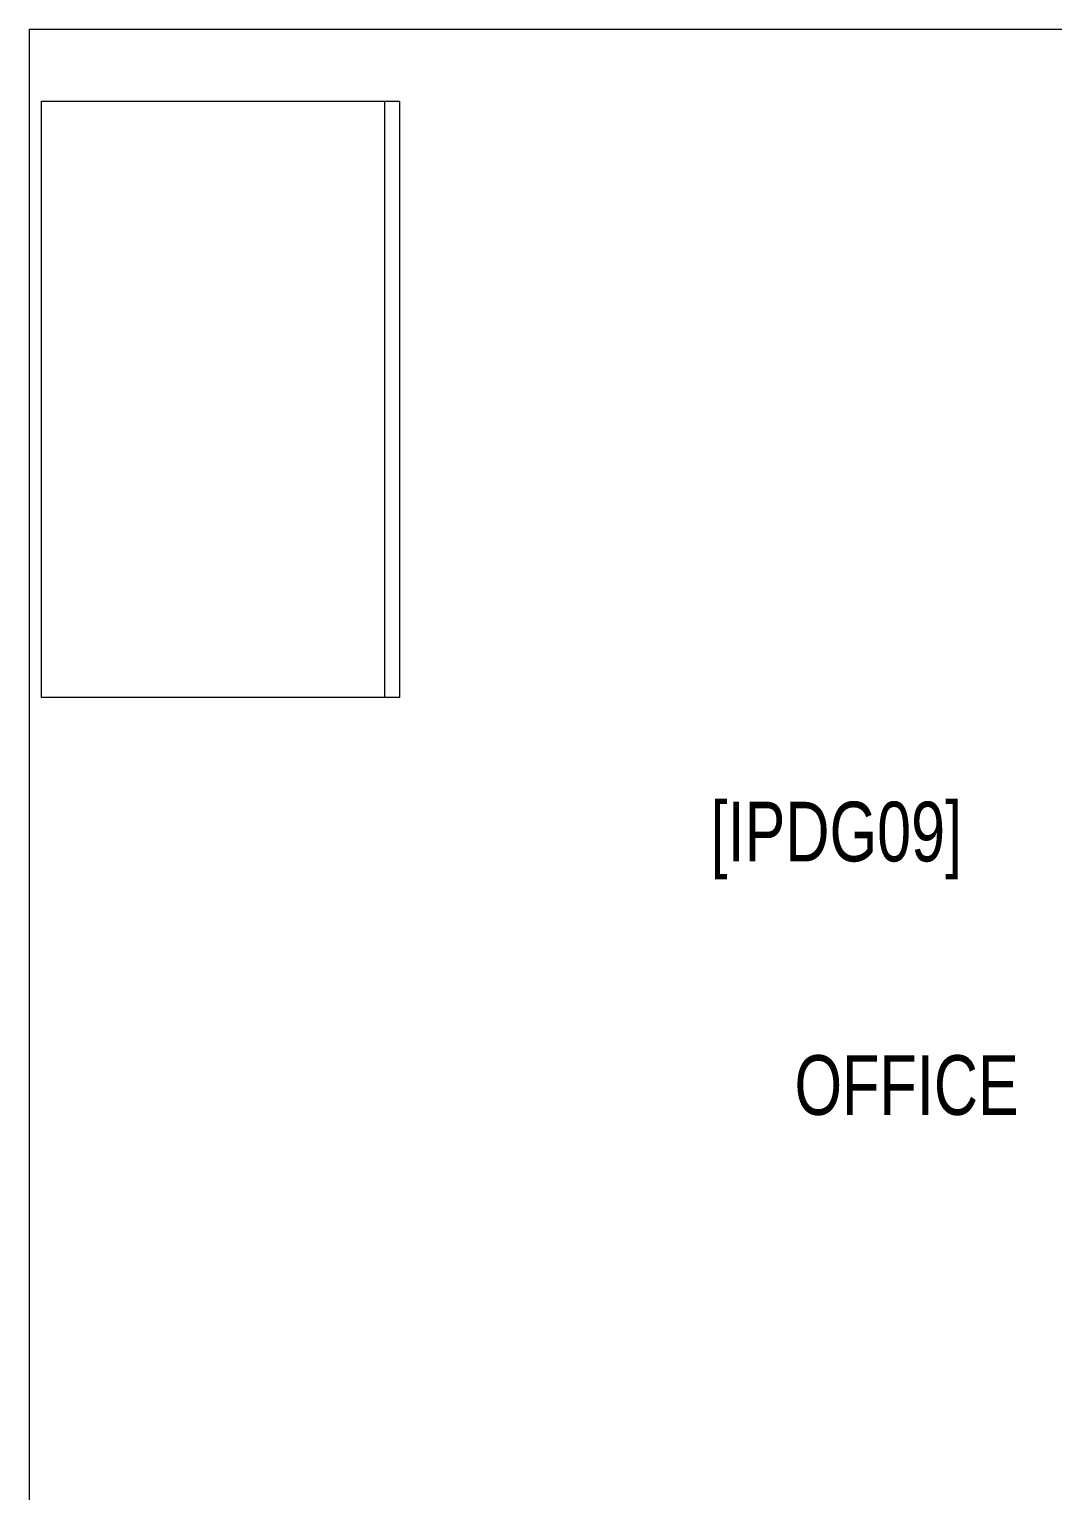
# Model space of a CAD drawing. Header units: metres. Extents: x -18745 to 220762, y -1579758 to -1356048.
# Drawn here: x 191988 to 193704, y -1461338 to -1458888 of the extents above; entities that cross this region are included whole.
import ezdxf

# ---------------------------------------------------------------- set-up
doc = ezdxf.new("R2010")
doc.units = ezdxf.units.M
doc.layers.get('0').update_dxf_attribs({"lineweight": 0})
for name, color, linetype, lineweight in [('A-100 - Copy$0$72_EGR_BASE_TEXT', 8, 'Continuous', 0), ('A-100 - Copy$0$Medical Equipment and Furniture', 8, 'Continuous', 0), ('A-100 - Copy$0$Medical Equipment and Furniture1', 8, 'Continuous', 5), ('A-100 - Copy$0$Walls', 8, 'Continuous', 0)]:
    doc.layers.add(name, color=color, linetype=linetype, lineweight=lineweight)
doc.styles.add('A-100 - Copy$0$X3G_ENTITY_2587EA', font='swisscl.ttf', dxfattribs={"height": 200})

# ---------------------------------------------------------------- blocks, each defined once
blk = doc.blocks.new('A-100 - Copy$0$CUPBOARD - GLASS TOP - LOCKABLE - 200x100x60')
at = {"layer": 'A-100 - Copy$0$Medical Equipment and Furniture1'}
blk.add_line((283.1819, -205.0074, 0), (284.1819, -205.0074, 0), dxfattribs=at)
at = {"layer": 'A-100 - Copy$0$Medical Equipment and Furniture1', "elevation": 0}
blk.add_lwpolyline([(284.1819, -204.4324), (283.1819, -204.4324), (283.1819, -205.0324), (284.1819, -205.0324)], close=True, dxfattribs=at)
blk = doc.blocks.new('A-100 - Copy')
at = {"layer": 'A-100 - Copy$0$Walls'}
for q in [(195238.3, -1458887.7, 0), (191988.3, -1462356, 0)]:
    blk.add_line((191988.3, -1458887.7, 0), q, dxfattribs=at)
at = {"layer": 'A-100 - Copy$0$Medical Equipment and Furniture', "xscale": -1000.000000000003, "yscale": 1000.000000000003, "zscale": 1000, "rotation": 90}
blk.add_blockref('A-100 - Copy$0$CUPBOARD - GLASS TOP - LOCKABLE - 200x100x60', (-12423.7, -1175826.3, 0), dxfattribs=at)
at = {"layer": 'A-100 - Copy$0$72_EGR_BASE_TEXT', "char_height": 100, "attachment_point": 2, "style": 'A-100 - Copy$0$X3G_ENTITY_2587EA'}
for s, insert in [('[IPDG09]', (193341.1, -1460182.7)), ('OFFICE', (193458.9, -1460607.6))]:
    blk.add_mtext(s, dxfattribs=dict(at, insert=insert))

msp = doc.modelspace()

# ---------------------------------------------------------------- block references
msp.add_blockref('A-100 - Copy', (0, 0))

doc.saveas('drawing.dxf')
